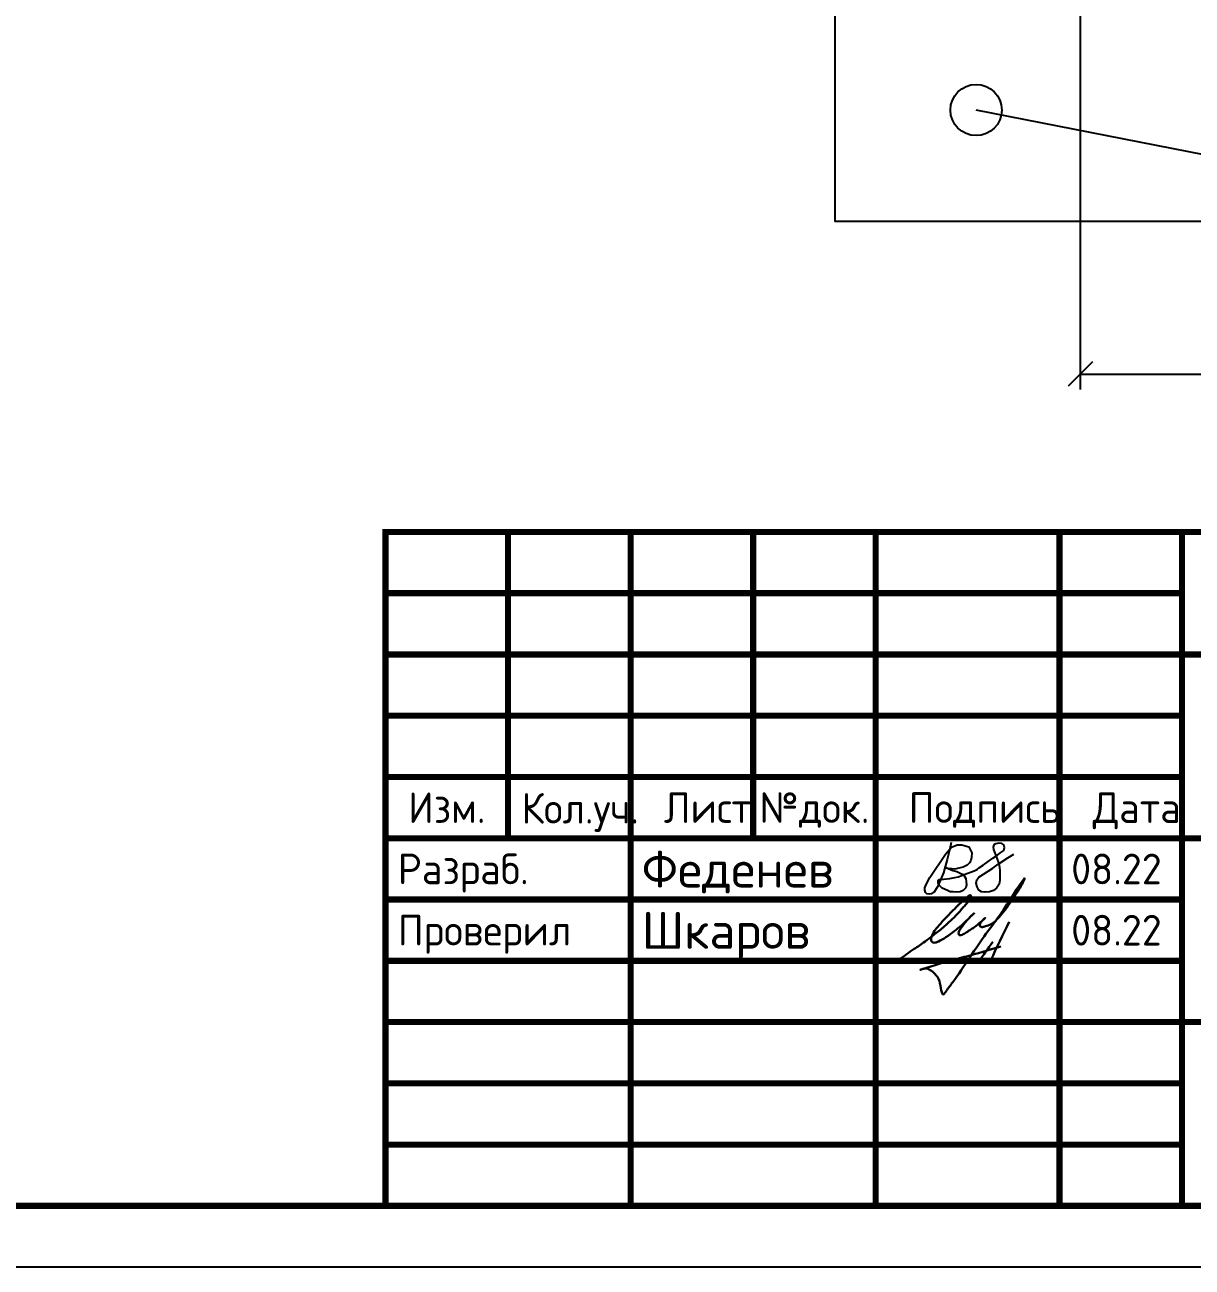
# Model space of a CAD drawing. Header units: millimetres. Extents: x 1601 to 14530, y 1157 to 12625.
# Drawn here: x 11023.7 to 11118.9, y 2828.4 to 2929.8 of the extents above; entities that cross this region are included whole.
import ezdxf
from ezdxf.enums import TextEntityAlignment as Align

# ---------------------------------------------------------------- set-up
doc = ezdxf.new("R2010")
doc.units = ezdxf.units.MM
doc.layers.add('Размерный', color=4, linetype='Continuous', lineweight=30)
doc.layers.add('рамка', color=7, linetype='Continuous')
doc.styles.add('-ISOCPEUR-', font='isocpeur.TTF')
doc.styles.add('GOST', font='GOST Common.ttf')
doc.styles.get("Standard").update_dxf_attribs({"font": 'GOST Common.ttf'})
doc.dimstyles.new('М 1 к 50', dxfattribs={"dimtxt": 2.5, "dimasz": 2, "dimexe": 1.25, "dimexo": 0, "dimgap": 1, "dimtad": 1, "dimdec": 0, "dimlfac": 50, "dimzin": 0, "dimdsep": 46, "dimtxsty": 'GOST', "dimblk": 'OBLIQUE', "dimcen": 0, "dimclrd": 256, "dimclre": 256, "dimclrt": 256, "dimazin": 2, "dimtfac": 1, "dimtdec": 0, "dimtmove": 0, "dimatfit": 3, "dimldrblk": 'NONE', "dimfxl": 1.25, "dimtolj": 1, "dimtzin": 0, "dimlwd": -1, "dimlwe": -1, "dimarcsym": 2})

# ---------------------------------------------------------------- blocks, each defined once
blk = doc.blocks.new('подпись')
at = {"lineweight": 30}
for points in [[(-0.82, -1.23), (-0.21, -0.8), (0.43, -0.36), (0.86, -0.08), (1.32, 0.25), (2, 0.77), (2.8, 1.4), (3.27, 1.83), (3.84, 2.36), (4.46, 3.07), (5.01, 3.73), (5.08, 3.95), (5.01, 4.03), (4.91, 4), (4.76, 3.88), (4.33, 3.49), (3.4, 2.58), (2.34, 1.43), (1.83, 0.48), (1.87, 0.23), (1.99, 0.16), (2.17, 0.16), (2.41, 0.25), (3.02, 0.6), (3.71, 1.09), (4.34, 1.62), (5.32, 2.55), (4.75, 1.98), (4.27, 1.36), (4.08, 1.05), (4.07, 0.85), (4.11, 0.78), (4.25, 0.78), (4.42, 0.84), (4.78, 1.05), (5.16, 1.3), (5.47, 1.51), (5.72, 1.73), (6.05, 1.99), (6.23, 2.18), (5.94, 1.88), (5.8, 1.63), (5.8, 1.5), (5.89, 1.44), (6.13, 1.46), (6.57, 1.6), (6.9, 1.79), (7.5, 2.39), (8.04, 3.08), (8.61, 3.92), (9.15, 4.76), (9.43, 5.33), (8, 3.26), (6.29, 0.88), (3.58, -3.07), (3.05, -3.8), (2.85, -4.05), (2.49, -2.98), (2.12, -2.39), (1.3, -1.96), (1.02, -2.03), (2.91, -1.44), (4.7, -0.96), (7.51, -0.15)], [(8.19, 1.85), (6.68, -1.27)], [(6.86, 0.23), (5.67, -1.43)]]:
    blk.add_spline(points, degree=3, dxfattribs=at)
blk = doc.blocks.new('Подпись Леха')
at = {"layer": 'рамка'}
blk.add_blockref('подпись', (2.7, 0.11), dxfattribs=at)
blk = doc.blocks.new('_Oblique')
at = {"color": 0, "linetype": 'ByBlock', "lineweight": -2}
blk.add_line((-0.5, -0.5), (0.5, 0.5), dxfattribs=at)
blk = doc.blocks.new('*D107')
at = {"transparency": 16777216}
for p, q in [((11109.8, 2933.78), (11109.8, 2900.08)), ((11149.8, 2933.78), (11149.8, 2900.08)), ((11109.8, 2901.33), (11149.8, 2901.33))]:
    blk.add_line(p, q, dxfattribs=at)
at = {"layer": 'Defpoints', "color": 0, "transparency": 16777216}
for p in [(11109.8, 2933.78), (11149.8, 2933.78), (11149.8, 2901.33)]:
    blk.add_point(p, dxfattribs=at)
at = {"transparency": 16777216, "xscale": 2, "yscale": 2, "zscale": 2, "rotation": 180}
blk.add_blockref('_Oblique', (11109.8, 2901.33), dxfattribs=at)
at = {"transparency": 16777216, "xscale": 2, "yscale": 2, "zscale": 2}
blk.add_blockref('_Oblique', (11149.8, 2901.33), dxfattribs=at)
at = {"transparency": 16777216, "insert": (11129.8, 2903.58), "char_height": 2.5, "attachment_point": 5, "style": '-ISOCPEUR-'}
blk.add_mtext('\\A1;200', dxfattribs=at)
blk = doc.blocks.new('_None')

msp = doc.modelspace()

# ---------------------------------------------------------------- linework, layer by layer
at = {"color": 18, "true_color": 0x000000}
msp.add_line((11213.4942, 2900.8174), (11101.2936, 2922.8766), dxfattribs=at)
msp.add_lwpolyline([(10649.0991, 3248.4461), (11243.0991, 3248.4461), (11243.0991, 2828.4461), (10649.0991, 2828.4461)], close=True)
at = {"const_width": 0.5}
msp.add_lwpolyline([(10669.0991, 3243.4461), (11238.0991, 3243.4461), (11238.0991, 2833.4461), (10669.0991, 2833.4461)], close=True, dxfattribs=at)
at = {"color": 18, "true_color": 0x000000}
msp.add_lwpolyline([(11089.8016, 3033.777), (11209.8016, 3033.777), (11209.8016, 2913.777), (11089.8016, 2913.777)], close=True, dxfattribs=at)
at = {"const_width": 0.5}
for points in [[(11053.0991, 2833.4461), (11053.0991, 2888.4461), (11238.0991, 2888.4461)], [(11063.0991, 2888.4461), (11063.0991, 2863.4461)], [(11073.0991, 2888.4461), (11073.0991, 2833.4461)], [(11083.0991, 2888.4461), (11083.0991, 2863.4461)], [(11093.0991, 2888.4461), (11093.0991, 2833.4461)], [(11108.0991, 2888.4461), (11108.0991, 2833.4461)], [(11118.0991, 2888.4461), (11118.0991, 2833.4461)], [(11053.0991, 2883.4461), (11118.0991, 2883.4461)], [(11053.0991, 2878.4461), (11118.0991, 2878.4461)], [(11118.0991, 2878.4461), (11238.0991, 2878.4461)], [(11053.0991, 2873.4461), (11118.0991, 2873.4461)], [(11053.0991, 2868.4461), (11118.0991, 2868.4461)], [(11053.0991, 2863.4461), (11238.0991, 2863.4461)], [(11053.0991, 2858.4461), (11118.0991, 2858.4461)], [(11053.0991, 2853.4461), (11118.0991, 2853.4461)], [(11053.0991, 2848.4461), (11118.0991, 2848.4461)], [(11118.0991, 2848.4461), (11238.0991, 2848.4461)], [(11053.0991, 2843.4461), (11118.0991, 2843.4461)], [(11053.0991, 2838.4461), (11118.0991, 2838.4461)]]:
    msp.add_lwpolyline(points, dxfattribs=at)
at = {"color": 18, "true_color": 0x000000}
msp.add_lwpolyline([(11099.2468, 2863.0982), (11099.1465, 2862.5766), (11098.9379, 2861.7195), (11098.6212, 2860.6384), (11098.1571, 2859.4779), (11097.8384, 2859.007), (11097.6448, 2858.9078), (11097.4511, 2858.8836), (11097.2622, 2858.9078), (11097.1654, 2859.0191), (11097.1169, 2859.2031), (11097.1218, 2859.4112), (11097.2186, 2859.6727), (11097.522, 2860.2323), (11098.7959, 2862.1466), (11099.2924, 2862.7203), (11099.7423, 2862.9141), (11100.1224, 2862.9064), (11100.6887, 2862.7436), (11100.9525, 2862.2706), (11100.9292, 2861.8829), (11100.8719, 2861.62), (11100.7555, 2861.4356), (11100.5517, 2861.2513), (11100.241, 2861.0961), (11099.8819, 2860.9942), (11099.5712, 2860.936), (11099.3042, 2860.9457), (11099.047, 2860.9551), (11098.8093, 2861.067), (11098.7517, 2861.0838), (11099.0075, 2860.9736), (11099.2146, 2860.8845), (11099.4063, 2860.8165), (11099.7264, 2860.725), (11099.952, 2860.6184), (11100.1616, 2860.5192), (11100.2996, 2860.4234), (11100.4511, 2860.1528), (11100.4745, 2859.9029), (11100.4978, 2859.6551), (11100.4432, 2859.4109), (11100.2479, 2859.1922), (11100.0057, 2859.0829), (11099.7087, 2859.0516), (11099.4196, 2859.0673), (11099.176, 2859.0805), (11098.9509, 2859.1844), (11098.7126, 2859.2944), (11098.5293, 2859.3791), (11098.4196, 2859.4811), (11098.281, 2859.6101), (11098.1969, 2859.8211), (11098.2017, 2860.0117), (11098.3142, 2860.0752), (11098.6466, 2860.1094), (11099.147, 2860.1609), (11099.5559, 2860.2462), (11099.8489, 2860.3073), (11100.0985, 2860.4172), (11100.5336, 2860.5735), (11101.0078, 2860.7348), (11101.3695, 2860.9058), (11101.5702, 2861.0478), (11101.8683, 2861.2589), (11102.2671, 2861.5411), (11102.6505, 2861.8126), (11102.948, 2862.0232), (11103.3124, 2862.2811), (11103.5668, 2862.4612), (11103.6195, 2862.7051), (11103.5647, 2862.9083), (11103.3926, 2863.0178), (11103.1423, 2863.0334), (11102.892, 2863.0021), (11102.7405, 2862.9091), (11102.6867, 2862.7281), (11102.7161, 2862.5276), (11102.7895, 2862.3075), (11102.9656, 2861.9114), (11103.1564, 2861.3636), (11103.2054, 2861.0995), (11103.2201, 2860.7816), (11103.2367, 2860.0448), (11103.1897, 2859.7079), (11102.9468, 2859.3868), (11102.7038, 2859.1753), (11102.3903, 2859.0813), (11102.0454, 2859.0343), (11101.7397, 2859.0735), (11101.5046, 2859.2223), (11101.3792, 2859.4808), (11101.3087, 2859.7784), (11101.3478, 2860.0604), (11101.5125, 2860.2798), (11102.6567, 2861.0161), (11103.0878, 2861.3216), (11103.8951, 2861.8465), (11104.3691, 2862.1546)], dxfattribs=at)
msp.add_circle((11101.2936, 2922.8766), 2.0918, dxfattribs=at)

# ---------------------------------------------------------------- block references
msp.add_blockref('Подпись Леха', (11093.1048, 2854.6601), dxfattribs=at)

# ---------------------------------------------------------------- texts
at = {"style": 'GOST'}
for s, p in [('Изм.', (11058.0991, 2865.9461)), ('Кол.уч.', (11068.9888, 2865.8968)), ('Лист', (11079.4034, 2865.9461)), ('№док.', (11088.0991, 2865.9461)), ('Подпись', (11101.9804, 2865.9461)), ('Дата', (11114.4073, 2865.9461))]:
    msp.add_text(s, height=2.5, dxfattribs=at).set_placement(p, align=Align.MIDDLE_CENTER)
for s, p in [('Разраб.', (11054.0991, 2860.9461)), ('Проверил', (11054.0991, 2855.9461))]:
    msp.add_text(s, height=2.5, dxfattribs=at).set_placement(p, align=Align.MIDDLE_LEFT)
at = {"color": 18, "lineweight": 15, "true_color": 0x000000, "char_height": 2.5, "width": 15.380791, "attachment_point": 1}
for insert in [(11109.0497, 2862.1921), (11109.0497, 2857.1921)]:
    msp.add_mtext('08.22', dxfattribs=dict(at, insert=insert))
at = {"layer": 'Размерный', "color": 0, "style": '-ISOCPEUR-'}
for s, p in [('Феденев', (11074.0041, 2859.4234)), ('Шкаров', (11074.0041, 2854.4234))]:
    msp.add_text(s, height=3, dxfattribs=at).set_placement(p)

# ---------------------------------------------------------------- dimensions: what is measured, and where the dimension line sits
at = {"color": 18, "true_color": 0x000000}
dim = msp.add_linear_dim(base=(11149.8016, 2901.3287), p1=(11109.8016, 2933.777), p2=(11149.8016, 2933.777), text='200', dimstyle='М 1 к 50', override={"dimtxsty": '-ISOCPEUR-'}, dxfattribs=at)
dim.commit()
dim.dimension.update_dxf_attribs({"geometry": '*D107', "text_midpoint": (11129.8016, 2903.5787)})

doc.saveas('drawing.dxf')
